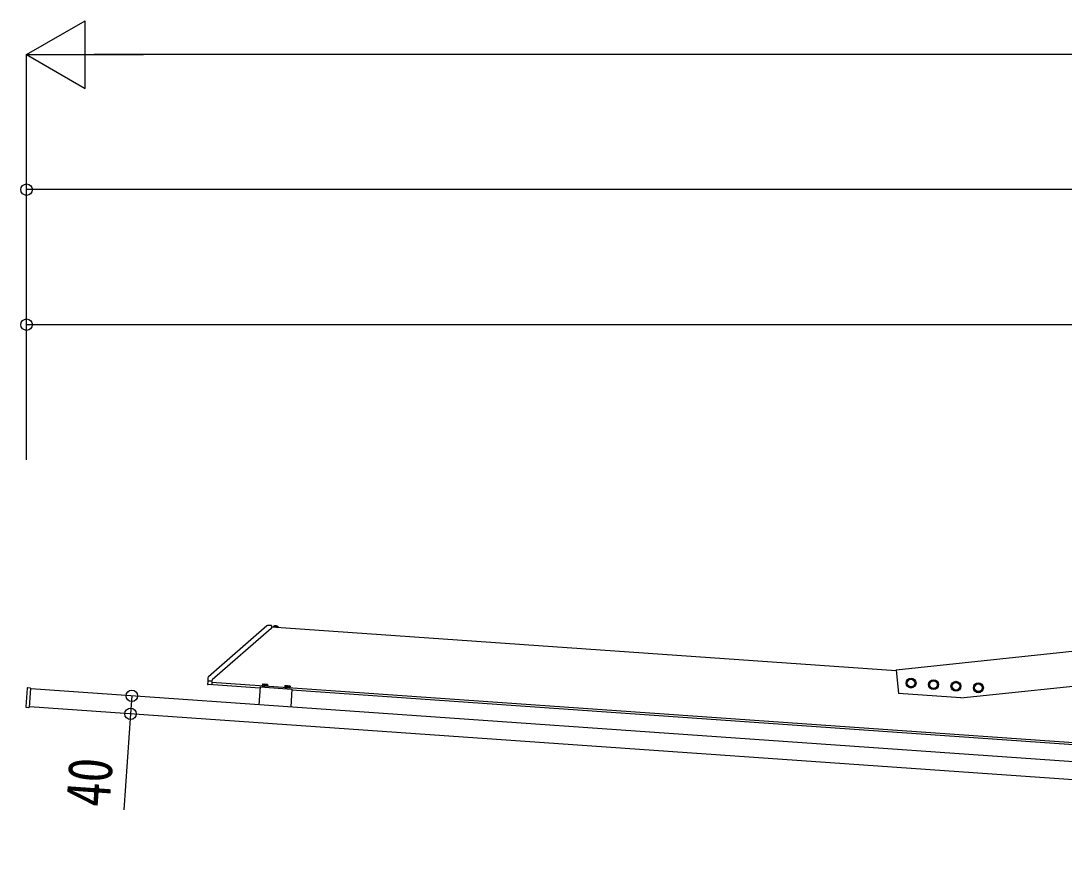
# Model space of a CAD drawing. Units: millimetres, scale not verified. Extents: x -12615 to 12615, y -8910 to 8910.
# Drawn here: x -4701 to -2383, y -1839 to 48 of the extents above; entities that cross this region are included whole.
import ezdxf
from ezdxf.enums import TextEntityAlignment as Align

# ---------------------------------------------------------------- set-up
doc = ezdxf.new("R2010")
doc.units = ezdxf.units.MM
doc.header["$LTSCALE"] = 40
for name, color, linetype in [('0-4_YKK_13', 4, 'Continuous'), ('0-5_YKK_A1', 4, 'Continuous'), ('0-6_YKK_D', 6, 'Continuous')]:
    doc.layers.add(name, color=color, linetype=linetype)
doc.styles.add('ＭＳ ゴシック', font='')
doc.styles.get('ＭＳ ゴシック').set_extended_font_data('MS Gothic')

msp = doc.modelspace()

# ---------------------------------------------------------------- linework, layer by layer
at = {"layer": '0-4_YKK_13'}
for p, q in [((-4154.61, -1296.41), (-4284.46, -1409.28)), ((-4144.35, -1295.49), (-4151.95, -1295.43)), ((-4144.39, -1295.96), (-4144.78, -1301.58)), ((-4144.39, -1295.96), (-4144.35, -1295.49)), ((-4137.25, -1296.16), (-4136.2, -1298.7)), ((-4132.52, -1296.49), (-4133.92, -1298.86)), ((-4144.95, -1301.92), (-4276.45, -1416.23)), ((-4140.97, -1298.69), (-4140.95, -1298.49)), ((-4129.78, -1300.01), (-4140.46, -1299.27)), ((-4135.1, -1299.39), (-4136.2, -1298.7)), ((-4135.1, -1299.39), (-4133.92, -1298.86)), ((-4129.88, -1300.01), (-4130.23, -1299.98)), ((-4129.2, -1299.51), (-4129.18, -1299.31)), ((-4285.83, -1412.02), (-4286.25, -1418.1)), ((-4687.38, -1434.46), (-4690.31, -1476.36)), ((-4680.96, -1434.41), (-4686.84, -1434)), ((-4682.15, -1477.32), (-4679.17, -1434.64)), ((-4680.73, -1434.53), (-4679.17, -1434.64)), ((-4286.25, -1418.1), (-4286.35, -1419.5)), ((-4284.44, -1419.05), (-4285.85, -1419.04)), ((-4277.35, -1427.03), (-4284.96, -1426.5)), ((-4276.8, -1419.12), (-4284.44, -1419.05)), ((-4276.83, -1419.62), (-4277.35, -1427.03)), ((-4276.83, -1419.62), (-4276.8, -1419.12)), ((-4276.8, -1419.12), (-4276.73, -1418.18)), ((-4276.62, -1416.58), (-4276.73, -1418.18)), ((-4164.78, -1426.03), (-4165.03, -1429.57)), ((-4165.03, -1429.57), (-4153.51, -1430.38)), ((-4164.98, -1429.88), (-4164.96, -1429.58)), ((-4163.98, -1425.64), (-4164.78, -1426.03)), ((-4163.98, -1425.64), (-4154, -1426.33)), ((-4161.9, -1426.23), (-4162.15, -1429.77)), ((-4156.14, -1426.63), (-4156.39, -1430.18)), ((-4154, -1426.33), (-4153.26, -1426.83)), ((-4153.58, -1430.37), (-4153.61, -1430.67)), ((-4153.26, -1426.83), (-4153.51, -1430.38)), ((-4114.9, -1429.51), (-4115.15, -1433.06)), ((-4115.15, -1433.06), (-4103.63, -1433.86)), ((-4115.1, -1433.36), (-4115.08, -1433.06)), ((-4114.1, -1429.12), (-4114.9, -1429.51)), ((-4114.1, -1429.12), (-4104.13, -1429.82)), ((-4112.02, -1429.72), (-4112.27, -1433.26)), ((-4106.26, -1430.12), (-4106.51, -1433.66)), ((-4104.13, -1429.82), (-4103.38, -1430.32)), ((-4103.71, -1433.86), (-4103.73, -1434.16)), ((-4103.38, -1430.32), (-4103.63, -1433.86)), ((-4689.84, -1476.89), (-4683.96, -1477.3)), ((-4682.15, -1477.32), (-4683.72, -1477.21)), ((-4683.35, -1477.23), (-4683.35, -1477.23))]:
    msp.add_line(p, q, dxfattribs=at)
for points in [[(-4286.35, -1419.5), (-4286.83, -1426.37), (-4284.96, -1426.5)], [(-4162.03, -1425.77), (-4161.05, -1428.2), (-4159.23, -1429.34)], [(-4155.95, -1426.19), (-4157.26, -1428.47), (-4159.23, -1429.34)], [(-4112.16, -1429.26), (-4111.17, -1431.69), (-4109.35, -1432.83)], [(-4106.07, -1429.68), (-4107.38, -1431.95), (-4109.35, -1432.83)]]:
    msp.add_lwpolyline(points, dxfattribs=at)
for points in [[(-2713.5, -1423.43), (-2718.41, -1431.93), (-2728.23, -1431.93), (-2733.13, -1423.43), (-2728.23, -1414.93), (-2718.41, -1414.93)], [(-2663.62, -1426.91), (-2668.53, -1435.41), (-2678.35, -1435.41), (-2683.25, -1426.91), (-2678.35, -1418.41), (-2668.53, -1418.41)], [(-2613.75, -1430.4), (-2618.65, -1438.9), (-2628.47, -1438.9), (-2633.38, -1430.4), (-2628.47, -1421.9), (-2618.65, -1421.9)], [(-2563.87, -1433.89), (-2568.78, -1442.39), (-2578.59, -1442.39), (-2583.5, -1433.89), (-2578.59, -1425.39), (-2568.78, -1425.39)]]:
    msp.add_lwpolyline(points, close=True, dxfattribs=at)
for centre, radius in [((-2723.32, -1423.43), 11), ((-2723.32, -1423.43), 8.5), ((-2673.44, -1426.91), 11), ((-2673.44, -1426.91), 8.5), ((-2623.56, -1430.4), 11), ((-2623.56, -1430.4), 8.5), ((-2573.68, -1433.89), 11), ((-2573.68, -1433.89), 8.5)]:
    msp.add_circle(centre, radius, dxfattribs=at)
for centre, radius, start, end in [((-4151.99, -1299.43), 4, 89.5, 131), ((-4140.41, -1298.53), 0.55, 134.43917, 176), ((-4135.4, -1303.63), 7.7, 37.56083, 134.43917), ((-4145.28, -1301.54), 0.5, 311, 356), ((-4140.42, -1298.72), 0.545, 176, 266), ((-4129.74, -1299.47), 0.545, 266, 356), ((-4129.73, -1299.27), 0.55, 356, 37.56083), ((-4281.84, -1412.3), 4, 131, 176), ((-4285.85, -1419.54), 0.5, 89.5, 176), ((-4276.12, -1416.61), 0.5, 131, 176), ((-4163.49, -1428.23), 2.56, 51.61708, 120.38292), ((-4159.66, -1435.51), 9.55, 68.41276, 103.58724), ((-4154.85, -1428.84), 2.56, 51.61708, 120.38292), ((-4113.61, -1431.72), 2.56, 51.61708, 120.38292), ((-4109.78, -1439), 9.55, 68.41276, 103.58724), ((-4104.97, -1432.32), 2.56, 51.61708, 120.38292), ((-2723.32, -1423.43), 8.6, 141.25399, 158.74601), ((-2723.32, -1423.43), 8.6, 201.25399, 218.74601), ((-2723.32, -1423.43), 8.6, 81.25399, 98.74601), ((-2723.32, -1423.43), 8.6, 261.25399, 278.74601), ((-2723.32, -1423.43), 8.6, 21.25399, 38.74601), ((-2723.32, -1423.43), 8.6, 321.25399, 338.74601), ((-2673.44, -1426.91), 8.6, 141.25399, 158.74601), ((-2673.44, -1426.91), 8.6, 201.25399, 218.74601), ((-2673.44, -1426.91), 8.6, 81.25399, 98.74601), ((-2673.44, -1426.91), 8.6, 261.25399, 278.74601), ((-2673.44, -1426.91), 8.6, 21.25399, 38.74601), ((-2673.44, -1426.91), 8.6, 321.25399, 338.74601), ((-2623.56, -1430.4), 8.6, 141.25399, 158.74601), ((-2623.56, -1430.4), 8.6, 201.25399, 218.74601), ((-2623.56, -1430.4), 8.6, 81.25399, 98.74601), ((-2623.56, -1430.4), 8.6, 21.25399, 38.74601), ((-2623.56, -1430.4), 8.6, 321.25399, 338.74601), ((-2573.68, -1433.89), 8.6, 141.25399, 158.74601), ((-2573.68, -1433.89), 8.6, 201.25399, 218.74601), ((-2573.68, -1433.89), 8.6, 81.25399, 98.74601), ((-2573.68, -1433.89), 8.6, 21.25399, 38.74601), ((-2573.68, -1433.89), 8.6, 321.25399, 338.74601), ((-2623.56, -1430.4), 8.6, 261.25399, 278.74601), ((-2573.68, -1433.89), 8.6, 261.25399, 278.74601)]:
    msp.add_arc(centre, radius, start, end, dxfattribs=at)
for centre, major_axis, ratio, start_param, end_param in [((-4686.88, -1434.5), (-0.329, 0.379), 0.99628, 5.4996506, 7.06672), ((-4680.98, -1434.71), (-0.021, -0.3), 0.998135, 2.2547257, 3.1415927), ((-4689.81, -1476.39), (-0.379, -0.329), 0.99628, 5.4996506, 7.06672), ((-4683.94, -1477), (-0.021, -0.3), 0.998135, 0, 0.8868669)]:
    msp.add_ellipse(centre, major_axis=major_axis, ratio=ratio, start_param=start_param, end_param=end_param, dxfattribs=at)
at = {"layer": '0-5_YKK_A1'}
for p, q in [((-2756.59, -1393.87), (511.3, -1050.4)), ((-2756.36, -1396.05), (-4144.6, -1298.98)), ((-2756.59, -1393.87), (-2751.05, -1446.55)), ((512.91, -1799.09), (-4679.26, -1436.02)), ((-4170.11, -1434.53), (-4284.34, -1426.54)), ((511.3, -1756.87), (-4277, -1422.04)), ((-4169.94, -1432.03), (-4172.7, -1471.44)), ((-4169.94, -1432.03), (-4099.11, -1436.99)), ((-4099.11, -1436.99), (-4101.87, -1476.39)), ((-2116.01, -1578.17), (-4099.29, -1439.48)), ((-2612.97, -1456.2), (-2751.05, -1446.55)), ((510.12, -1838.99), (-4682.05, -1475.92))]:
    msp.add_line(p, q, dxfattribs=at)
msp.add_lwpolyline([(-2612.97, -1456.2), (-2271.17, -1420.28), (-2270.33, -1428.23), (511.3, -1135.87)], dxfattribs=at)
at = {"layer": '0-6_YKK_D'}
for p, q in [((-4688.7, -27.07), (-4558.8, 47.93)), ((-4558.8, -102.07), (-4558.8, 47.93)), ((-4688.7, -927.07), (-4688.7, -26.07)), ((-4688.7, -27.07), (-4558.8, -102.07)), ((-4688.7, -27.07), (-4428.89, -27.07)), ((596.3, -27.07), (-4538.7, -27.07)), ((-4688.7, -927.07), (-4688.7, -326.07)), ((646.3, -327.07), (-4688.7, -327.07)), ((-4688.7, -927.07), (-4688.7, -626.07)), ((519.55, -627.07), (-4688.7, -627.07))]:
    msp.add_line(p, q, dxfattribs=at)
msp.add_lwpolyline([(-4454.88, -1451.71), (-4457.67, -1491.61), (-4472.61, -1705.15)], dxfattribs=at)
for centre in [(-4688.7, -327.07), (-4688.7, -627.07), (-4454.88, -1451.71), (-4457.67, -1491.61)]:
    msp.add_circle(centre, 12.75, dxfattribs=at)

# ---------------------------------------------------------------- texts
at = {"layer": '0-6_YKK_D', "style": 'ＭＳ ゴシック', "width": 0.8}
msp.add_text('40', height=98.97, rotation=86, dxfattribs=at).set_placement((-4474.77, -1702.66), align=Align.BOTTOM_LEFT)

doc.saveas('drawing.dxf')
